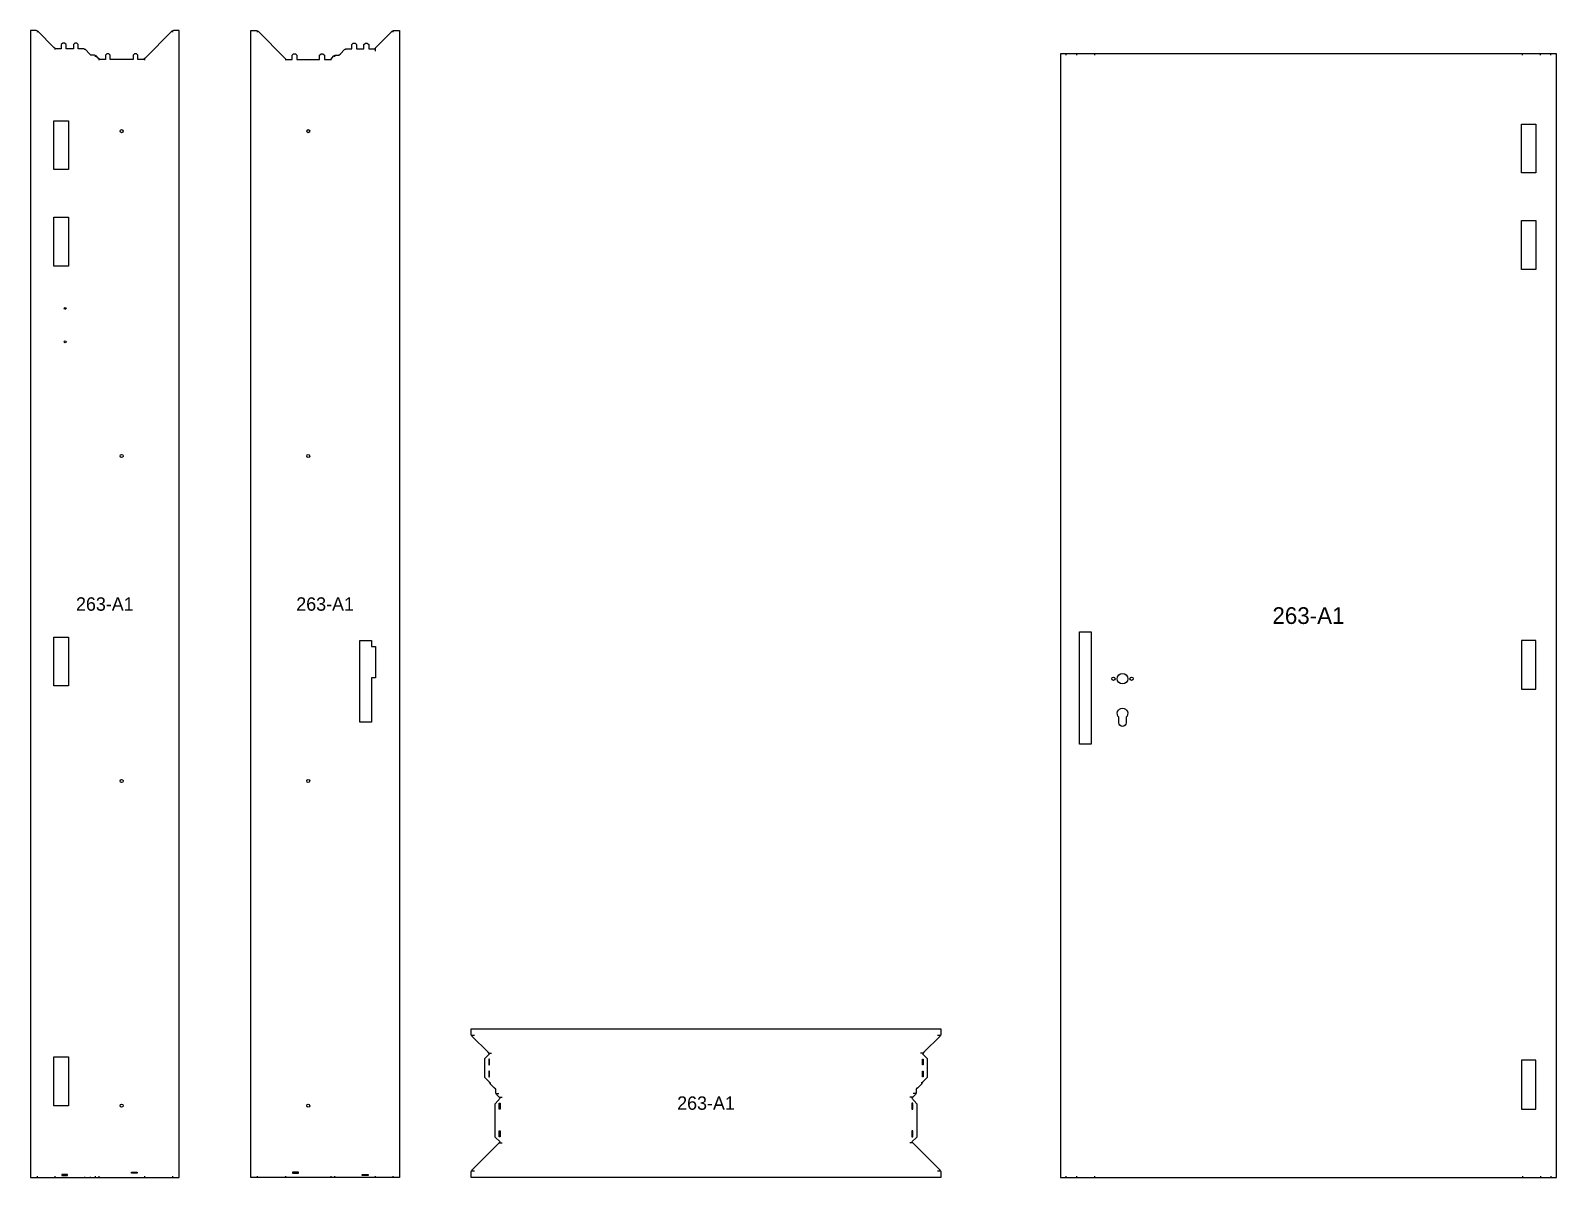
# Model space of a CAD drawing. Header units: metres. Extents: x 0 to 7397, y -6792 to 2398.
# Drawn here: x 0 to 3193, y 0 to 2398 of the extents above; entities that cross this region are included whole.
import ezdxf
from ezdxf.enums import TextEntityAlignment as Align

# ---------------------------------------------------------------- set-up
doc = ezdxf.new("R2010")
doc.units = ezdxf.units.M
for name, color, linetype in [('CUTOUTS', 3, 'Continuous'), ('HOLES', 4, 'Continuous'), ('NOTCHES', 6, 'Continuous'), ('OUTLINE', 7, 'Continuous'), ('PART_LABELS', 7, 'Continuous')]:
    doc.layers.add(name, color=color, linetype=linetype)

# ---------------------------------------------------------------- blocks, each defined once
blk = doc.blocks.new('B_A1_HINGE_POST')
at = {"layer": 'CUTOUTS'}
for points in [[(48.9, 2210), (79.4, 2210), (79.4, 2108), (48.9, 2108)], [(48.9, 2008), (79.4, 2008), (79.4, 1906), (48.9, 1906)], [(48.9, 1130), (79.4, 1130), (79.4, 1028), (48.9, 1028)], [(48.9, 252), (79.4, 252), (79.4, 150), (48.9, 150)], [(77.6, 6), (65.6, 6), (65.6, 4), (77.6, 4)], [(211.3, 11), (223.3, 11), (223.3, 9), (211.3, 9)]]:
    blk.add_lwpolyline(points, close=True, dxfattribs=at)
at = {"layer": 'HOLES'}
for centre, radius in [((190.7, 2188), 3.25), ((72.3, 1817.5), 2), ((72.3, 1747.5), 2), ((190.7, 1508.7), 3.25), ((190.7, 829.3), 3.25), ((190.7, 150), 3.25)]:
    blk.add_circle(centre, radius, dxfattribs=at)
at = {"layer": 'NOTCHES'}
for p, q in [((13.6, 2397.8), (13.6, 2394.8)), ((297.4, 2397.8), (297.4, 2394.8)), ((50.7, 2361.5), (50.7, 2358.5)), ((113.3, 2359.2), (113.3, 2358.2)), ((125, 2348.5), (125, 2347.5)), ((135.6, 2346.2), (135.6, 2343.2)), ((143.2, 2339.5), (143.2, 2336.5)), ((238.2, 2339.5), (238.2, 2336.5)), ((13.6, 3), (13.6, 0)), ((50.7, 3), (50.7, 0)), ((113.3, 1), (113.3, 0)), ((125, 1), (125, 0)), ((135.6, 3), (135.6, 0)), ((143.2, 3), (143.2, 0)), ((238.2, 3), (238.2, 0)), ((297.4, 3), (297.4, 0))]:
    blk.add_line(p, q, dxfattribs=at)
at = {"layer": 'OUTLINE'}
blk.add_lwpolyline([(141.7, 2341), (137.2, 2345.5), (134, 2347), (126.5, 2347), (123.4, 2350), (114.9, 2358.5), (111.8, 2360), (99.8, 2360), (99.8, 2369), (96.8, 2372), (92.8, 2372), (89.8, 2369), (89.8, 2360), (74.3, 2360), (74.3, 2369), (71.3, 2372), (67.3, 2372), (64.3, 2369), (64.3, 2360), (52.3, 2360), (49.1, 2363), (15.1, 2397), (12, 2398.5), (0, 2398.5), (0, 0), (310.9, 0), (310.9, 2398.5), (298.9, 2398.5), (295.8, 2397), (239.8, 2341), (236.7, 2338), (224.7, 2338), (224.7, 2347), (221.7, 2350), (217.7, 2350), (214.7, 2347), (214.7, 2338), (166.8, 2338), (166.8, 2347), (163.8, 2350), (159.8, 2350), (156.8, 2347), (156.8, 2338), (144.8, 2338)], close=True, dxfattribs=at)
at = {"layer": 'PART_LABELS'}
blk.add_text('263-A1', height=28, dxfattribs=at).set_placement((155.5, 1199.2), align=Align.MIDDLE_CENTER)
blk = doc.blocks.new('B_A1_LOCK_POST')
at = {"layer": 'CUTOUTS'}
for points in [[(252.5, 1044.5), (252.5, 952.2), (228, 952.2), (228, 1122.8), (252.5, 1122.8), (252.5, 1110.5), (260.8, 1110.5), (260.8, 1044.5)], [(99.6, 11), (87.6, 11), (87.6, 9), (99.6, 9)], [(233.3, 6), (245.3, 6), (245.3, 4), (233.3, 4)]]:
    blk.add_lwpolyline(points, close=True, dxfattribs=at)
at = {"layer": 'HOLES'}
for centre in [(120.2, 2188), (120.2, 1508.7), (120.2, 829.3), (120.2, 150)]:
    blk.add_circle(centre, 3.25, dxfattribs=at)
at = {"layer": 'NOTCHES'}
for p, q in [((13.6, 2397.8), (13.6, 2394.8)), ((297.4, 2397.8), (297.4, 2394.8)), ((72.7, 2339.5), (72.7, 2336.5)), ((167.7, 2339.5), (167.7, 2336.5)), ((175.3, 2346.2), (175.3, 2343.2)), ((186, 2348.5), (186, 2347.5)), ((197.6, 2359.2), (197.6, 2358.2)), ((260.2, 2361.5), (260.2, 2355.5)), ((13.6, 3), (13.6, 0)), ((72.7, 3), (72.7, 0)), ((167.7, 3), (167.7, 0)), ((175.3, 3), (175.3, 0)), ((186, 1), (186, 0)), ((197.6, 1), (197.6, 0)), ((260.2, 3), (260.2, 0)), ((297.4, 3), (297.4, 0))]:
    blk.add_line(p, q, dxfattribs=at)
at = {"layer": 'OUTLINE'}
blk.add_lwpolyline([(169.3, 2341), (173.8, 2345.5), (176.9, 2347), (184.4, 2347), (187.5, 2350), (196, 2358.5), (199.2, 2360), (211.2, 2360), (211.2, 2369), (214.2, 2372), (218.2, 2372), (221.2, 2369), (221.2, 2360), (236.7, 2360), (236.7, 2369), (239.7, 2372), (243.7, 2372), (246.7, 2369), (246.7, 2360), (258.7, 2360), (261.8, 2363), (295.8, 2397), (298.9, 2398.5), (310.9, 2398.5), (310.9, 0), (0, 0), (0, 2398.5), (12, 2398.5), (15.1, 2397), (71.1, 2341), (74.3, 2338), (86.3, 2338), (86.3, 2347), (89.3, 2350), (93.3, 2350), (96.3, 2347), (96.3, 2338), (144.1, 2338), (144.1, 2347), (147.1, 2350), (151.1, 2350), (154.1, 2347), (154.1, 2338), (166.1, 2338)], close=True, dxfattribs=at)
at = {"layer": 'PART_LABELS'}
blk.add_text('263-A1', height=28, dxfattribs=at).set_placement((155.5, 1199.2), align=Align.MIDDLE_CENTER)
blk = doc.blocks.new('B_A1_HEADER')
at = {"layer": 'NOTCHES'}
for p, q in [((0.8, 297.4), (6.8, 297.4)), ((976.2, 297.4), (982.2, 297.4)), ((37, 260.2), (43, 260.2)), ((946, 260.2), (940, 260.2)), ((39.2, 197.6), (41.2, 197.6)), ((943.7, 197.6), (941.7, 197.6)), ((50, 186), (52, 186)), ((52.2, 175.3), (58.2, 175.3)), ((59, 167.7), (65, 167.7)), ((924, 167.7), (918, 167.7)), ((930.7, 175.3), (924.7, 175.3)), ((933, 186), (931, 186)), ((59, 72.7), (65, 72.7)), ((924, 72.7), (918, 72.7)), ((0.8, 13.6), (6.8, 13.6)), ((976.2, 13.6), (982.2, 13.6))]:
    blk.add_line(p, q, dxfattribs=at)
for points in [[(38.8, 235.7), (38.8, 247.7), (36.8, 247.7), (36.8, 235.7)], [(944.2, 235.7), (944.2, 247.7), (946.2, 247.7), (946.2, 235.7)], [(38.8, 210.2), (38.8, 222.2), (36.8, 222.2), (36.8, 210.2)], [(944.2, 210.2), (944.2, 222.2), (946.2, 222.2), (946.2, 210.2)], [(58.8, 143.1), (58.8, 155.1), (60.8, 155.1), (60.8, 143.1)], [(924.2, 143.1), (924.2, 155.1), (922.2, 155.1), (922.2, 143.1)], [(58.8, 85.3), (58.8, 97.3), (60.8, 97.3), (60.8, 85.3)], [(924.2, 85.3), (924.2, 97.3), (922.2, 97.3), (922.2, 85.3)]]:
    blk.add_lwpolyline(points, close=True, dxfattribs=at)
at = {"layer": 'OUTLINE'}
blk.add_lwpolyline([(0, 310.9), (983, 310.9), (983, 298.9), (981.5, 295.8), (947.5, 261.8), (944.5, 258.7), (954.5, 248.7), (954.5, 209.2), (944.5, 199.2), (943, 196), (934.5, 187.5), (931.5, 184.4), (931.5, 176.9), (930, 173.8), (925.5, 169.3), (922.5, 166.1), (932.5, 154.2), (932.5, 84.3), (922.5, 74.3), (925.5, 71.1), (981.5, 15.1), (983, 12), (983, 0), (0, 0), (0, 12), (1.5, 15.1), (57.5, 71.1), (60.5, 74.3), (50.5, 84.3), (50.5, 154.2), (60.5, 166.1), (57.5, 169.3), (53, 173.8), (51.5, 176.9), (51.5, 184.4), (48.5, 187.5), (40, 196), (38.5, 199.2), (28.5, 209.2), (28.5, 248.7), (38.5, 258.7), (35.5, 261.8), (1.5, 295.8), (0, 298.9)], close=True, dxfattribs=at)
at = {"layer": 'PART_LABELS'}
blk.add_text('263-A1', height=28, dxfattribs=at).set_placement((491.5, 155.5), align=Align.MIDDLE_CENTER)
blk = doc.blocks.new('B_A1_LEAF1')
at = {"layer": 'CUTOUTS'}
for points in [[(965.1, 2203), (994.6, 2203), (994.6, 2101), (965.1, 2101)], [(965.1, 2001), (994.6, 2001), (994.6, 1899), (965.1, 1899)], [(40.1, 1141.2), (64.6, 1141.2), (64.6, 905.8), (40.1, 905.8)], [(994.6, 1123), (965.1, 1123), (965.1, 1021), (994.6, 1021)], [(994.6, 245), (965.1, 245), (965.1, 143), (994.6, 143)]]:
    blk.add_lwpolyline(points, close=True, dxfattribs=at)
blk.add_lwpolyline([(137.5, 962.4), (137.5, 950.9, -1), (122.5, 950.9), (122.5, 962.4, -2.539565)], format="xyb", close=True, dxfattribs=at)
at = {"layer": 'HOLES'}
for centre, radius in [((130, 1043), 11), ((111, 1043), 3.5), ((149, 1043), 3.5)]:
    blk.add_circle(centre, radius, dxfattribs=at)
at = {"layer": 'NOTCHES'}
for p, q in [((11.7, 2350), (11.7, 2347)), ((33.7, 2350), (33.7, 2347)), ((71.3, 2350), (71.3, 2347)), ((966.9, 2347), (966.9, 2350)), ((1004.4, 2347), (1004.4, 2350)), ((1026.4, 2347), (1026.4, 2350)), ((11.7, 3), (11.7, 0)), ((33.7, 3), (33.7, 0)), ((71.3, 3), (71.3, 0)), ((966.9, 3), (966.9, 0)), ((1004.4, 3), (1004.4, 0)), ((1026.4, 3), (1026.4, 0))]:
    blk.add_line(p, q, dxfattribs=at)
at = {"layer": 'OUTLINE'}
blk.add_lwpolyline([(1038.1, 2350), (0, 2350), (0, 0), (1038.1, 0)], close=True, dxfattribs=at)
at = {"layer": 'PART_LABELS'}
blk.add_text('263-A1', height=35, dxfattribs=at).set_placement((519.1, 1175), align=Align.MIDDLE_CENTER)

msp = doc.modelspace()

# ---------------------------------------------------------------- block references
for name, p in [('B_A1_HINGE_POST', (0, 0)), ('B_A1_LOCK_POST', (460.9, 0)), ('B_A1_LEAF1', (2154.9, 0)), ('B_A1_HEADER', (921.9, 0))]:
    msp.add_blockref(name, p)

doc.saveas('drawing.dxf')
